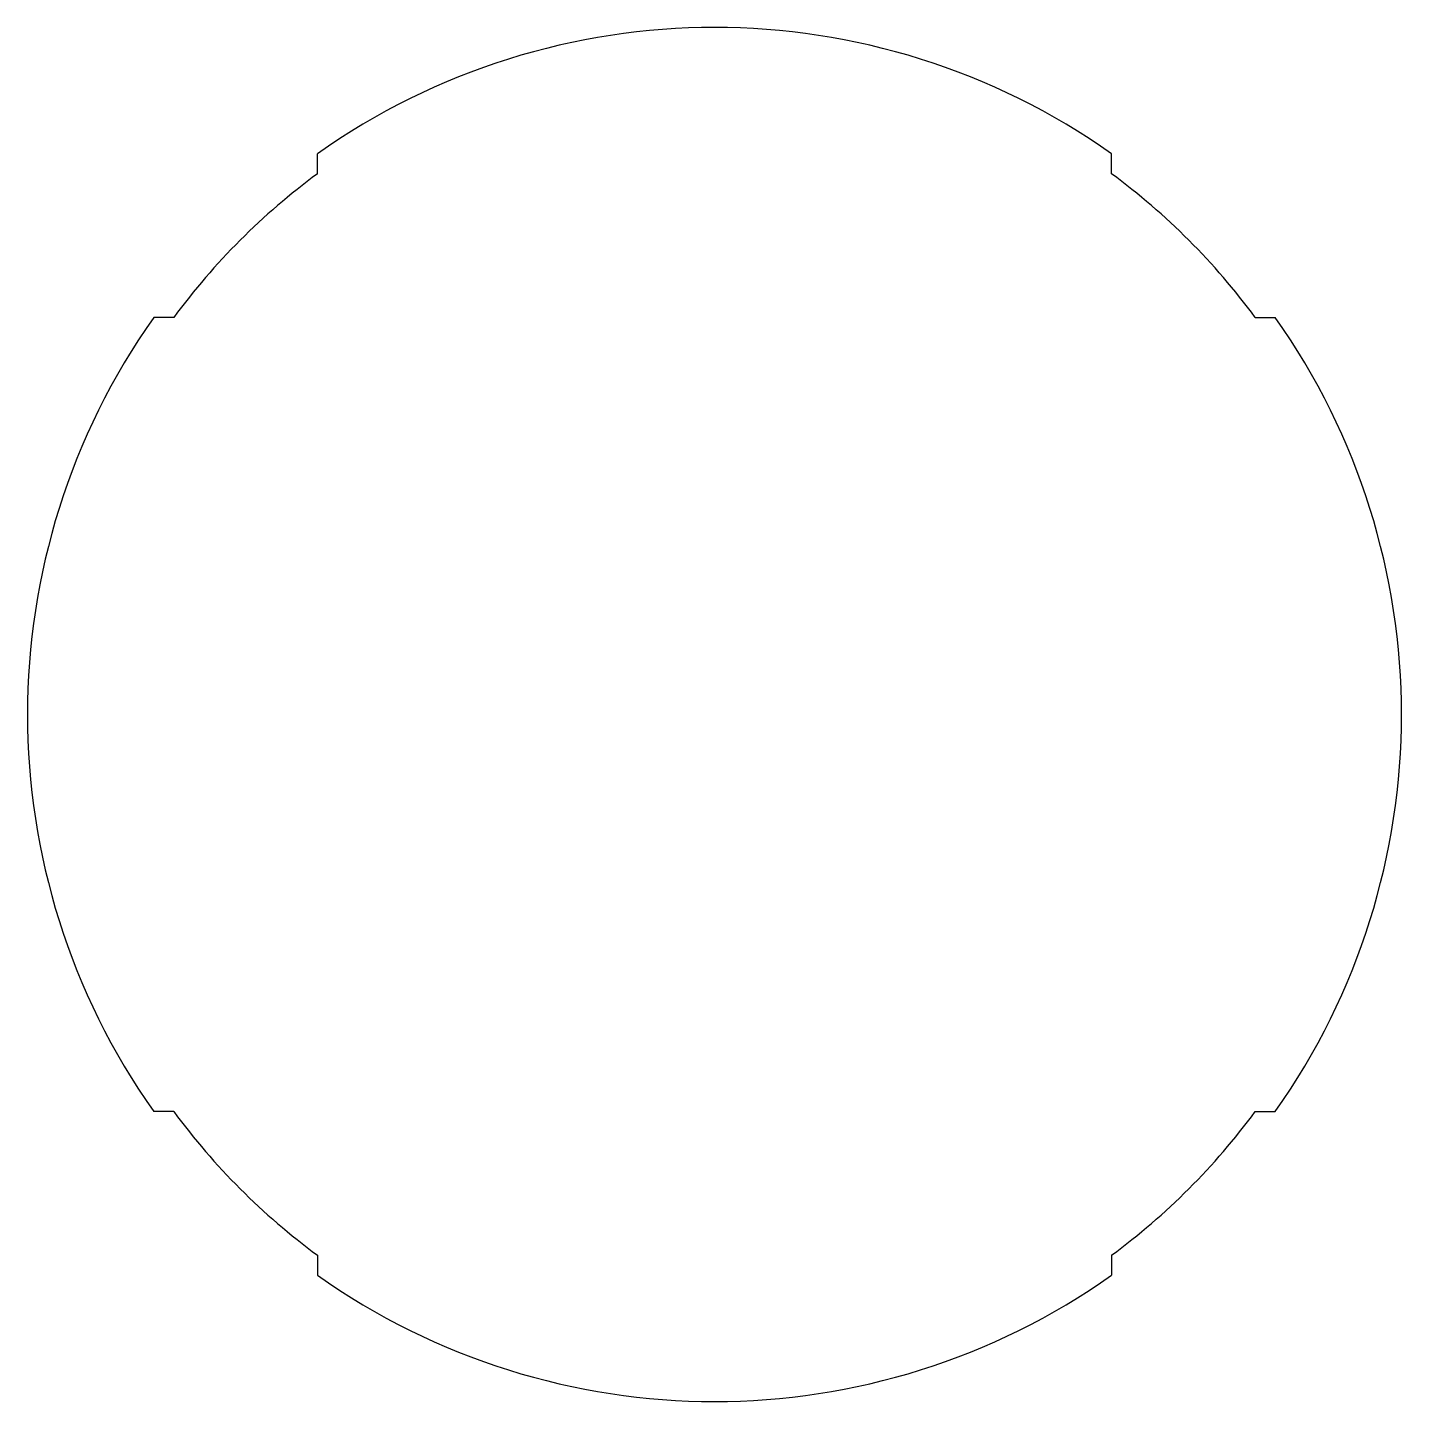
# Model space of a CAD drawing. Extents: x -0.155 to 0.155, y -0.155 to 0.155.
import ezdxf

# ---------------------------------------------------------------- set-up
doc = ezdxf.new("R2010")
doc.units = 0
doc.header["$MEASUREMENT"] = 0
doc.layers.add('LAYER2', color=1, linetype='CONTINUOUS')

msp = doc.modelspace()

# ---------------------------------------------------------------- linework, layer by layer
at = {"layer": 'LAYER2'}
for p, q in [((-0.08945, 0.1217781076384421), (-0.08945, 0.1262785017332719)), ((0.08945, 0.1217781076384421), (0.08945, 0.1262785017332719)), ((-0.1217781076384421, 0.08945), (-0.1262785017332719, 0.08945)), ((0.1217781076384421, 0.0894499999999999), (0.1262785017332719, 0.0894499999999999)), ((-0.1217781076384421, -0.08945), (-0.1262785017332719, -0.08945)), ((0.1217781076384421, -0.08945), (0.1262785017332719, -0.08945)), ((-0.08945, -0.1217781076384421), (-0.08945, -0.1262785017332719)), ((0.08945, -0.1217781076384421), (0.08945, -0.1262785017332719))]:
    msp.add_line(p, q, dxfattribs=at)
for centre, radius, start, end in [((0, 0), 0.15475, 54.68796236568716, 125.3120376343128), ((0, -1e-16), 0.1511, 126.2984984925982, 143.7015015074018), ((0, 0), 0.1511, 36.29849849259821, 53.70150150740179), ((0, 0), 0.15475, 144.6879623656872, 215.3120376343126), ((0, 0), 0.15475, 324.6879623656872, 35.31203763431275), ((0, 0), 0.1511, 216.2984984925982, 233.7015015074018), ((0, 1e-16), 0.1511, 306.2984984925982, 323.7015015074018), ((0, 0), 0.15475, 234.6879623656872, 305.3120376343127)]:
    msp.add_arc(centre, radius, start, end, dxfattribs=at)

doc.saveas('drawing.dxf')
